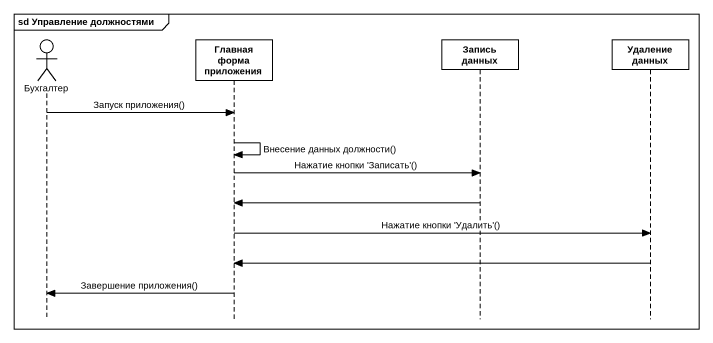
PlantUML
@startuml
mainframe sd Управление должностями
hide footbox
actor Бухгалтер
participant "Главная форма приложения" as Главная_форма_приложения
participant "Запись данных" as Запись_данных
participant "Удаление данных" as Удаление_данных

Бухгалтер -> Главная_форма_приложения : Запуск приложения()
Главная_форма_приложения -> Главная_форма_приложения : Внесение данных должности()
Главная_форма_приложения -> Запись_данных : Нажатие кнопки 'Записать'()
Запись_данных -> Главная_форма_приложения
Главная_форма_приложения -> Удаление_данных : Нажатие кнопки 'Удалить'()
Удаление_данных -> Главная_форма_приложения
Главная_форма_приложения -> Бухгалтер : Завершение приложения()
@enduml
